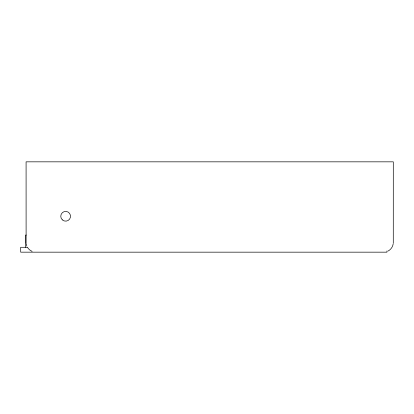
<?xml version="1.0" encoding="UTF-8"?>
<svg xmlns="http://www.w3.org/2000/svg" width="414" height="414" viewBox="0 0 414 414"><rect width="100%" height="100%" fill="white"/><g stroke="black" fill="none" stroke-linecap="round" stroke-linejoin="round"><path stroke-width="0.62" d="M393.279 243.044L393.3 161.833L26.087 161.833L26.108 243.044M393.217 243.675C392.819 246.858 390.738 249.761 387.851 251.163M26.237 235.08L25.585 235.08L25.585 247.287M27.805 247.287L20.7 247.287L20.7 252.167L386.935 252.167L386.935 250.946M32.116 251.427L29.415 249.745L27.733 247.831M26.832 246.139L26.175 243.675M62.364 219.886A4.885 4.885 0 0 0 70.416 217.309A4.885 4.885 0 0 0 64.154 211.621A4.885 4.885 0 0 0 62.364 219.886"/></g></svg>
